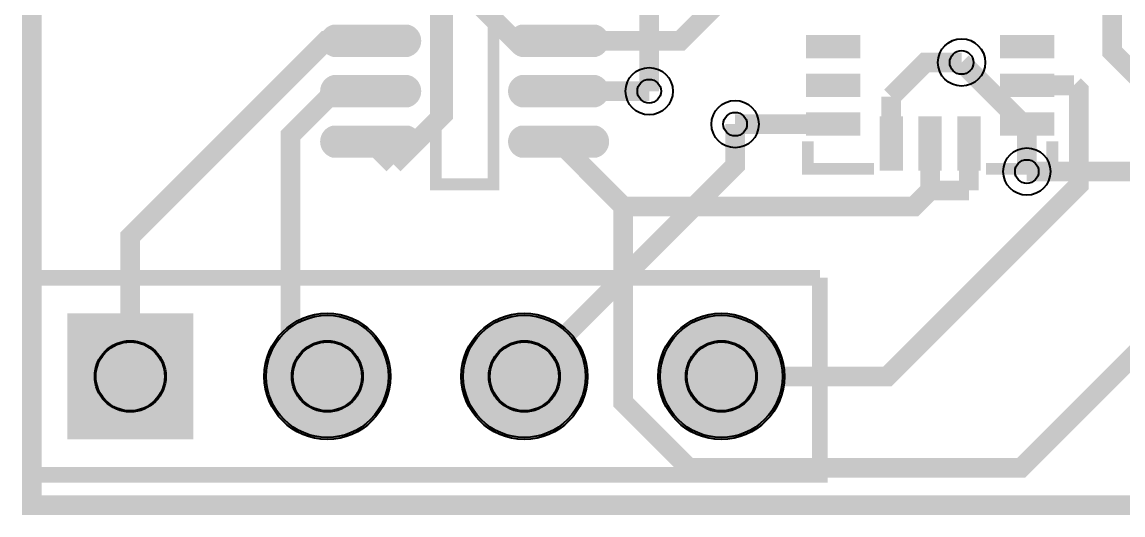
# Model space of a CAD drawing. Header units: millimetres. Extents: x 41.1 to 69, y 55.2 to 73.6.
# Drawn here: x 41.06 to 55.26, y 55.25 to 61.6 of the extents above; entities that cross this region are included whole.
import ezdxf

# ---------------------------------------------------------------- set-up
doc = ezdxf.new("R2010")
doc.units = ezdxf.units.MM
for name, color, linetype, true_color in [('BoardOutLine', 7, 'Continuous', 0xff00ff), ('BottomLayer', 7, 'Continuous', 0x0000ff), ('BottomSolderMaskLayer', 7, 'Continuous', 0xaa00ff), ('Hole', 7, 'Continuous', 0x222222), ('Multi-Layer', 7, 'Continuous', 0xc0c0c0), ('TopLayer', 7, 'Continuous', 0xff0000), ('TopPasteMaskLayer', 7, 'Continuous', 0x808080), ('TopSilkLayer', 7, 'Continuous', 0xffcc00), ('TopSolderMaskLayer', 7, 'Continuous', 0x800080)]:
    doc.layers.add(name, color=color, linetype=linetype, true_color=true_color)

msp = doc.modelspace()

# ---------------------------------------------------------------- hatches: boundary and pattern name
at = {"layer": 'BottomSolderMaskLayer'}
for points in [[(41.64693929387863, 57.84414856571652), (43.272542545085344, 57.84414856571652), (43.272542545085344, 56.218545314509925), (41.64693929387863, 56.218545314509925)], [(44.18694437388876, 57.031242062484125, 1), (45.812547625095256, 57.031242062484125, 1)], [(46.72694945389889, 57.031242062484125, 1), (48.35255270510539, 57.031242062484125, 1)], [(49.26695453390902, 57.031242062484125, 1), (50.89255778511552, 57.031242062484125, 1)]]:
    msp.add_hatch(color=256, dxfattribs=at).paths.add_polyline_path(points)
at = {"layer": 'Multi-Layer'}
for points in [[(41.672339344678676, 57.818745237490475), (43.24714249428507, 57.818745237490475), (43.24714249428507, 56.24394208788419), (41.672339344678676, 56.24394208788419)], [(44.21234442468886, 57.031242062484125, 1), (45.787147574295155, 57.031242062484125, 1)], [(46.75234950469899, 57.031242062484125, 1), (48.32715265430529, 57.031242062484125, 1)], [(49.29235458470912, 57.031242062484125, 1), (50.86715773431542, 57.031242062484125, 1)]]:
    msp.add_hatch(color=256, dxfattribs=at).paths.add_polyline_path(points)
at = {"layer": 'TopLayer'}
for points in [[(45.98779527559054, 61.538112776225645, -0.7853981633974483), (45.98779527559054, 61.17410464820939), (45.129806959613916, 61.17410464820939, -0.7853981633974483), (45.129806959613916, 61.538112776225645)], [(48.40994411988822, 61.538112776225645, -0.7853981633974483), (48.40994411988822, 61.17410464820939), (47.551955803911596, 61.17410464820939, -0.7853981633974483), (47.551955803911596, 61.538112776225645)], [(51.19466598933195, 61.406273812547624), (51.84467868935735, 61.406273812547624), (51.84467868935735, 61.15628651257305), (51.19466598933195, 61.15628651257305)], [(53.6946913893828, 61.406273812547624), (54.3447040894082, 61.406273812547624), (54.3447040894082, 61.15628651257305), (53.6946913893828, 61.15628651257305)], [(45.98779527559054, 60.88812547625098, -0.7853981633974483), (45.98779527559054, 60.524117348234725), (45.129806959613916, 60.524117348234725, -0.7853981633974483), (45.129806959613916, 60.88812547625098)], [(48.40994411988822, 60.88812547625098, -0.7853981633974483), (48.40994411988822, 60.524117348234725), (47.551955803911596, 60.524117348234725, -0.7853981633974483), (47.551955803911596, 60.88812547625098)], [(51.19466598933195, 60.90640081280162), (51.84467868935735, 60.90640081280162), (51.84467868935735, 60.65641351282693), (51.19466598933195, 60.65641351282693)], [(53.6946913893828, 60.90640081280162), (54.3447040894082, 60.90640081280162), (54.3447040894082, 60.65641351282693), (53.6946913893828, 60.65641351282693)], [(51.19466598933195, 60.406273812547624), (51.84467868935735, 60.406273812547624), (51.84467868935735, 60.15628651257305), (51.19466598933195, 60.15628651257305)], [(52.14475488950961, 60.356337312674555), (52.39474218948453, 60.356337312674555), (52.39474218948453, 59.706324612649155), (52.14475488950961, 59.706324612649155)], [(52.644627889255844, 60.356337312674555), (52.894615189230535, 60.356337312674555), (52.894615189230535, 59.706324612649155), (52.644627889255844, 59.706324612649155)], [(53.14475488950961, 60.356337312674555), (53.39474218948453, 60.356337312674555), (53.39474218948453, 59.706324612649155), (53.14475488950961, 59.706324612649155)], [(53.6946913893828, 60.406273812547624), (54.3447040894082, 60.406273812547624), (54.3447040894082, 60.15628651257305), (53.6946913893828, 60.15628651257305)], [(45.98779527559054, 60.23813817627631, -0.7853981633974483), (45.98779527559054, 59.87413004826006), (45.129806959613916, 59.87413004826006, -0.7853981633974483), (45.129806959613916, 60.23813817627631)], [(48.40994411988822, 60.23813817627631, -0.7853981633974483), (48.40994411988822, 59.87413004826006), (47.551955803911596, 59.87413004826006, -0.7853981633974483), (47.551955803911596, 60.23813817627631)]]:
    msp.add_hatch(color=256, dxfattribs=at).paths.add_polyline_path(points)
at = {"layer": 'TopPasteMaskLayer'}
for points in [[(45.98779527559054, 61.538112776225645, -0.7853981633974483), (45.98779527559054, 61.17410464820939), (45.129806959613916, 61.17410464820939, -0.7853981633974483), (45.129806959613916, 61.538112776225645)], [(48.40994411988822, 61.538112776225645, -0.7853981633974483), (48.40994411988822, 61.17410464820939), (47.551955803911596, 61.17410464820939, -0.7853981633974483), (47.551955803911596, 61.538112776225645)], [(51.19466598933195, 61.406273812547624), (51.84467868935735, 61.406273812547624), (51.84467868935735, 61.15628651257305), (51.19466598933195, 61.15628651257305)], [(53.6946913893828, 61.406273812547624), (54.3447040894082, 61.406273812547624), (54.3447040894082, 61.15628651257305), (53.6946913893828, 61.15628651257305)], [(45.98779527559054, 60.88812547625098, -0.7853981633974483), (45.98779527559054, 60.524117348234725), (45.129806959613916, 60.524117348234725, -0.7853981633974483), (45.129806959613916, 60.88812547625098)], [(48.40994411988822, 60.88812547625098, -0.7853981633974483), (48.40994411988822, 60.524117348234725), (47.551955803911596, 60.524117348234725, -0.7853981633974483), (47.551955803911596, 60.88812547625098)], [(51.19466598933195, 60.90640081280162), (51.84467868935735, 60.90640081280162), (51.84467868935735, 60.65641351282693), (51.19466598933195, 60.65641351282693)], [(53.6946913893828, 60.90640081280162), (54.3447040894082, 60.90640081280162), (54.3447040894082, 60.65641351282693), (53.6946913893828, 60.65641351282693)], [(51.19466598933195, 60.406273812547624), (51.84467868935735, 60.406273812547624), (51.84467868935735, 60.15628651257305), (51.19466598933195, 60.15628651257305)], [(52.14475488950961, 60.356337312674555), (52.39474218948453, 60.356337312674555), (52.39474218948453, 59.706324612649155), (52.14475488950961, 59.706324612649155)], [(52.644627889255844, 60.356337312674555), (52.894615189230535, 60.356337312674555), (52.894615189230535, 59.706324612649155), (52.644627889255844, 59.706324612649155)], [(53.14475488950961, 60.356337312674555), (53.39474218948453, 60.356337312674555), (53.39474218948453, 59.706324612649155), (53.14475488950961, 59.706324612649155)], [(53.6946913893828, 60.406273812547624), (54.3447040894082, 60.406273812547624), (54.3447040894082, 60.15628651257305), (53.6946913893828, 60.15628651257305)], [(45.98779527559054, 60.23813817627631, -0.7853981633974483), (45.98779527559054, 59.87413004826006), (45.129806959613916, 59.87413004826006, -0.7853981633974483), (45.129806959613916, 60.23813817627631)], [(48.40994411988822, 60.23813817627631, -0.7853981633974483), (48.40994411988822, 59.87413004826006), (47.551955803911596, 59.87413004826006, -0.7853981633974483), (47.551955803911596, 60.23813817627631)]]:
    msp.add_hatch(color=256, dxfattribs=at).paths.add_polyline_path(points)
at = {"layer": 'TopSolderMaskLayer'}
for points in [[(46.04766467172317, 61.56351282702575, -0.7853981633974483), (46.04766467172317, 61.14870459740929), (45.06993756348129, 61.14870459740929, -0.7853981633974483), (45.06993756348129, 61.56351282702575)], [(48.46981351602085, 61.56351282702575, -0.7853981633974483), (48.46981351602085, 61.14870459740929), (47.49208640777897, 61.14870459740929, -0.7853981633974483), (47.49208640777897, 61.56351282702575)], [(51.16926494599352, 61.43169192698224), (51.870077747619234, 61.43169192698224), (51.870077747619234, 61.13090968644599), (51.16926494599352, 61.13090968644599)], [(53.669282405736794, 61.43169192698224), (54.37009520736251, 61.43169192698224), (54.37009520736251, 61.13090968644599), (53.669282405736794, 61.13090968644599)], [(46.04766467172317, 60.91352552705108, -0.7853981633974483), (46.04766467172317, 60.498717297434624), (45.06993756348129, 60.498717297434624, -0.7853981633974483), (45.06993756348129, 60.91352552705108)], [(48.46981351602085, 60.91352552705108, -0.7853981633974483), (48.46981351602085, 60.498717297434624), (47.49208640777897, 60.498717297434624, -0.7853981633974483), (47.49208640777897, 60.91352552705108)], [(51.16926494599352, 60.93181892723646), (51.870077747619234, 60.93181892723646), (51.870077747619234, 60.631036686699986), (51.16926494599352, 60.631036686699986)], [(53.669282405736794, 60.93181892723646), (54.37009520736251, 60.93181892723646), (54.37009520736251, 60.631036686699986), (53.669282405736794, 60.631036686699986)], [(51.16926494599352, 60.43169192698235), (51.870077747619234, 60.43169192698235), (51.870077747619234, 60.13090968644599), (51.16926494599352, 60.13090968644599)], [(52.11935741922866, 60.381744311243665), (52.42013965976548, 60.381744311243665), (52.42013965976548, 59.68093150961806), (52.11935741922866, 59.68093150961806)], [(52.61923041897512, 60.381744311243665), (52.920012659511485, 60.381744311243665), (52.920012659511485, 59.68093150961806), (52.61923041897512, 59.68093150961806)], [(53.11935741922866, 60.381744311243665), (53.42013965976548, 60.381744311243665), (53.42013965976548, 59.68093150961806), (53.11935741922866, 59.68093150961806)], [(53.669282405736794, 60.43169192698235), (54.37009520736251, 60.43169192698235), (54.37009520736251, 60.13090968644599), (53.669282405736794, 60.13090968644599)], [(46.04766467172317, 60.26353822707641, -0.7853981633974483), (46.04766467172317, 59.848729997459955), (45.06993756348129, 59.848729997459955, -0.7853981633974483), (45.06993756348129, 60.26353822707641)], [(48.46981351602085, 60.26353822707641, -0.7853981633974483), (48.46981351602085, 59.848729997459955), (47.49208640777897, 59.848729997459955, -0.7853981633974483), (47.49208640777897, 60.26353822707641)], [(41.64693929387863, 57.84414856571652), (43.272542545085344, 57.84414856571652), (43.272542545085344, 56.218545314509925), (41.64693929387863, 56.218545314509925)], [(44.18694437388876, 57.031242062484125, 1), (45.812547625095256, 57.031242062484125, 1)], [(46.72694945389889, 57.031242062484125, 1), (48.35255270510539, 57.031242062484125, 1)], [(49.26695453390902, 57.031242062484125, 1), (50.89255778511552, 57.031242062484125, 1)]]:
    msp.add_hatch(color=256, dxfattribs=at).paths.add_polyline_path(points)

# ---------------------------------------------------------------- linework, layer by layer
at = {"layer": 'BoardOutLine', "const_width": 0.25400050800101603}
msp.add_lwpolyline([(41.19126238252488, 73.45948691897388), (68.83413766827539, 73.45948691897388), (68.83413766827539, 55.37211074422146), (41.19126238252488, 55.37211074422146), (41.19126238252488, 73.45948691897388)], close=True, dxfattribs=at)
at = {"layer": 'BottomLayer', "const_width": 0.25400050800101603}
for points in [[(52.70510541021076, 68.1991363982728), (53.34010668021347, 68.1991363982728), (55.118110236220446, 66.4211328422657), (55.118110236220446, 61.21412242824488), (55.75311150622315, 60.57912115824229)], [(52.70510541021076, 68.1991363982728), (53.34010668021347, 68.1991363982728), (55.118110236220446, 66.4211328422657), (55.118110236220446, 61.21412242824488), (55.75311150622315, 60.57912115824229)], [(49.14909829819658, 60.70612141224285), (49.14909829819658, 63.04973329946654)], [(54.01727203454425, 59.67076454152914), (54.01727203454425, 60.23520447040903), (53.17602235204481, 61.076454152908354)], [(47.539776479552984, 57.031242062484125), (50.25699771399536, 59.74853949707904), (50.25699771399536, 60.28115316230628)], [(67.15969011938023, 57.031242062484125), (64.52021844043679, 59.67076454152914), (54.01727203454425, 59.67076454152914)]]:
    msp.add_lwpolyline(points, dxfattribs=at)
at = {"layer": 'BottomSolderMaskLayer'}
for centre, radius in [((44.999745999492006, 57.031242062484125), 0.8128016256032513), ((47.53975107950214, 57.031242062484125), 0.8128016256032513), ((50.07975615951227, 57.031242062484125), 0.8128016256032513), ((42.459740919481874, 57.03134366268739), 0.45883962735667416), ((44.999745999492006, 57.03134366268739), 0.45883962735667416), ((47.53975107950214, 57.03134366268739), 0.45883962735667416), ((50.07975615951227, 57.03134366268739), 0.45883962735667416)]:
    msp.add_circle(centre, radius, dxfattribs=at)
at = {"layer": 'Hole'}
for centre in [(53.17602235204481, 61.076454152908354), (49.14909829819658, 60.70612141224285), (50.25704851409705, 60.28117856235713), (54.01727203454425, 59.670815341630714)]:
    msp.add_circle(centre, 0.15240030480060962, dxfattribs=at)
at = {"layer": 'Multi-Layer'}
for centre, radius in [((53.17602235204481, 61.076454152908354), 0.30480060960121924), ((49.14909829819658, 60.70612141224285), 0.30480060960121924), ((50.25704851409705, 60.28117856235713), 0.30480060960121924), ((54.01727203454425, 59.670815341630714), 0.30480060960121924), ((44.999745999492006, 57.031242062484125), 0.7874015748031498), ((47.53975107950214, 57.031242062484125), 0.7874015748031498), ((50.07975615951227, 57.031242062484125), 0.7874015748031498), ((42.459740919481874, 57.03134366268739), 0.4445008890017781), ((44.999745999492006, 57.03134366268739), 0.4445008890017781), ((47.53975107950214, 57.03134366268739), 0.4445008890017781), ((50.07975615951227, 57.03134366268739), 0.4445008890017781)]:
    msp.add_circle(centre, radius, dxfattribs=at)
at = {"layer": 'TopLayer', "const_width": 0.25400050800101603}
for points in [[(43.29182118364247, 65.27025654051306), (43.71115062230115, 65.27025654051306), (47.02743205486422, 61.953975107950214), (47.02743205486422, 61.74853949707892), (47.41983743967489, 61.356057912115716), (47.98092456184895, 61.356057912115716)], [(47.98092456184895, 61.356057912115716), (49.552171704343436, 61.356057912115716), (50.83210566421144, 62.63599187198383), (52.26977393954803, 62.63599187198383)], [(45.85267970535938, 59.76223012446019), (46.49474218948444, 60.40436880873756), (46.49474218948444, 61.72689865379732), (46.21544323088665, 62.00632461264922), (45.55872491744981, 62.00632461264922)], [(42.45976631953272, 57.031242062484125), (42.45976631953272, 58.83205486410975), (44.9837693675388, 61.356057912115716), (45.55872491744981, 61.356057912115716)], [(53.17602235204481, 61.076454152908354), (52.71018542037086, 61.076454152908354), (52.26977393954803, 60.63599187198372)], [(50.079781559563116, 57.031242062484125), (52.22042164084337, 57.031242062484125), (54.68887477774956, 59.49961899923801), (54.68887477774956, 60.71678943357881), (54.624384048768206, 60.78128016256039)], [(54.019761239522495, 60.78128016256039), (54.624384048768206, 60.78128016256039)], [(45.55872491744981, 60.70612141224285), (45.09403098806206, 60.70612141224285), (44.52598425196834, 60.13815087630178), (44.52598425196834, 57.50495300990599), (44.99977139954285, 57.031242062484125)], [(47.98092456184895, 60.70612141224285), (49.14909829819658, 60.70612141224285)], [(52.26977393954803, 60.031242062484125), (52.26977393954803, 60.63599187198372)], [(51.51968503936996, 60.28115316230628), (50.25699771399536, 60.28115316230628)], [(54.019761239522495, 60.28115316230628), (54.01727203454425, 60.27861315722623), (54.01727203454425, 59.67076454152914)], [(45.85267970535938, 59.76223012446019), (45.55872491744981, 60.05610871221745)], [(47.98092456184895, 60.05610871221745), (48.81534163068318, 59.221742443484914)], [(52.76959613919212, 60.031242062484125), (52.76959613919212, 59.72893065786127)], [(53.26977393954803, 60.031242062484125), (53.26977393954803, 59.42644145288284)], [(52.76959613919212, 59.72893065786127), (52.76959613919212, 59.500355600711146)], [(48.81534163068318, 59.221742443484914), (48.81534163068318, 56.69494538989079), (49.65684531369061, 55.85344170688336), (53.94533909067832, 55.85344170688336), (57.581102362204774, 59.48920497840993)], [(52.76959613919212, 59.500355600711146), (52.76959613919212, 59.42644145288284)], [(52.76959613919212, 59.500355600711146), (52.843510287020536, 59.42644145288284), (53.26977393954803, 59.42644145288284)], [(52.76959613919212, 59.42644145288284), (52.56484632969273, 59.221742443484914), (48.81534163068318, 59.221742443484914)]]:
    msp.add_lwpolyline(points, dxfattribs=at)
at = {"layer": 'TopSilkLayer', "const_width": 0.15240030480060962}
msp.add_lwpolyline([(46.398348996697905, 62.55755651511299), (47.14114808229601, 62.55755651511299), (47.14114808229601, 59.50513081026156), (46.398348996697905, 59.50513081026156), (46.398348996697905, 62.55755651511299)], close=True, dxfattribs=at)
at = {"layer": 'TopSilkLayer'}
for points, const_width in [([(51.19342138684283, 60.05895351790707), (51.19342138684283, 59.70513081026161), (52.04721869443733, 59.70513081026161)], 0.15240030480060962), ([(54.34582169164332, 60.05895351790707), (54.34582169164332, 59.70513081026161), (53.49202438404882, 59.70513081026161)], 0.15240030480060962), ([(51.34975869951745, 58.30134620269246), (51.34975869951745, 55.76134112268221), (41.189738379476694, 55.76134112268221), (41.189738379476694, 58.30134620269246), (43.09474218948435, 58.30134620269246)], 0.20320040640081283), ([(51.34975869951745, 58.30134620269246), (43.09474218948435, 58.30134620269246)], 0.20299974599949203)]:
    msp.add_lwpolyline(points, dxfattribs=dict(at, const_width=const_width))
at = {"layer": 'TopSolderMaskLayer'}
for centre, radius in [((44.999745999492006, 57.031242062484125), 0.8128016256032513), ((47.53975107950214, 57.031242062484125), 0.8128016256032513), ((50.07975615951227, 57.031242062484125), 0.8128016256032513), ((42.459740919481874, 57.03134366268739), 0.45883962735667416), ((44.999745999492006, 57.03134366268739), 0.45883962735667416), ((47.53975107950214, 57.03134366268739), 0.45883962735667416), ((50.07975615951227, 57.03134366268739), 0.45883962735667416)]:
    msp.add_circle(centre, radius, dxfattribs=at)

doc.saveas('drawing.dxf')
